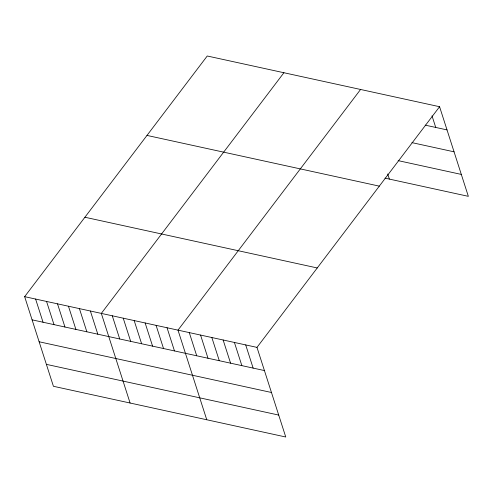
<?xml version="1.0" encoding="UTF-8"?>
<svg xmlns="http://www.w3.org/2000/svg" width="493" height="493" viewBox="0 0 493 493"><rect width="100%" height="100%" fill="white"/><g stroke="black" fill="none" stroke-linecap="round" stroke-linejoin="round"><path stroke-width="0.74" d="M439.577 106.716L256.982 347.38L285.755 437.001L53.423 386.284L24.65 296.663L207.245 55.999L439.577 106.716L468.35 196.337L384.978 178.139M283.913 72.736L101.318 313.4L130.097 403.021M360.58 89.473L177.991 330.137L206.764 419.759M425.2 125.142L447.022 129.905M411.932 142.631L454.059 151.826M398.116 160.619L461.312 174.417M146.988 135.421L379.32 186.138M84.907 217.24L317.239 267.958M24.65 296.663L256.982 347.38M32.094 319.846L264.427 370.563M39.132 341.772L271.464 392.49M46.385 364.358L278.718 415.075M432.016 115.849L435.738 127.441M387.714 173.98L389.359 179.095M245.699 344.915L253.143 368.105M234.415 342.45L241.86 365.64M223.132 339.991L230.576 363.175M211.842 337.526L219.286 360.71M200.559 335.061L208.003 358.251M189.275 332.596L196.719 355.786M167.035 327.746L174.479 350.93M156.084 325.355L163.528 348.539M145.133 322.964L152.577 346.148M134.176 320.573L141.62 343.757M123.225 318.182L130.67 341.366M112.275 315.791L119.719 338.974M90.367 311.009L97.811 334.192M79.416 308.618L86.86 331.801M68.459 306.227L75.904 329.41M57.508 303.836L64.953 327.019M46.558 301.445L54.002 324.628M35.601 299.054L43.045 322.237"/></g></svg>
